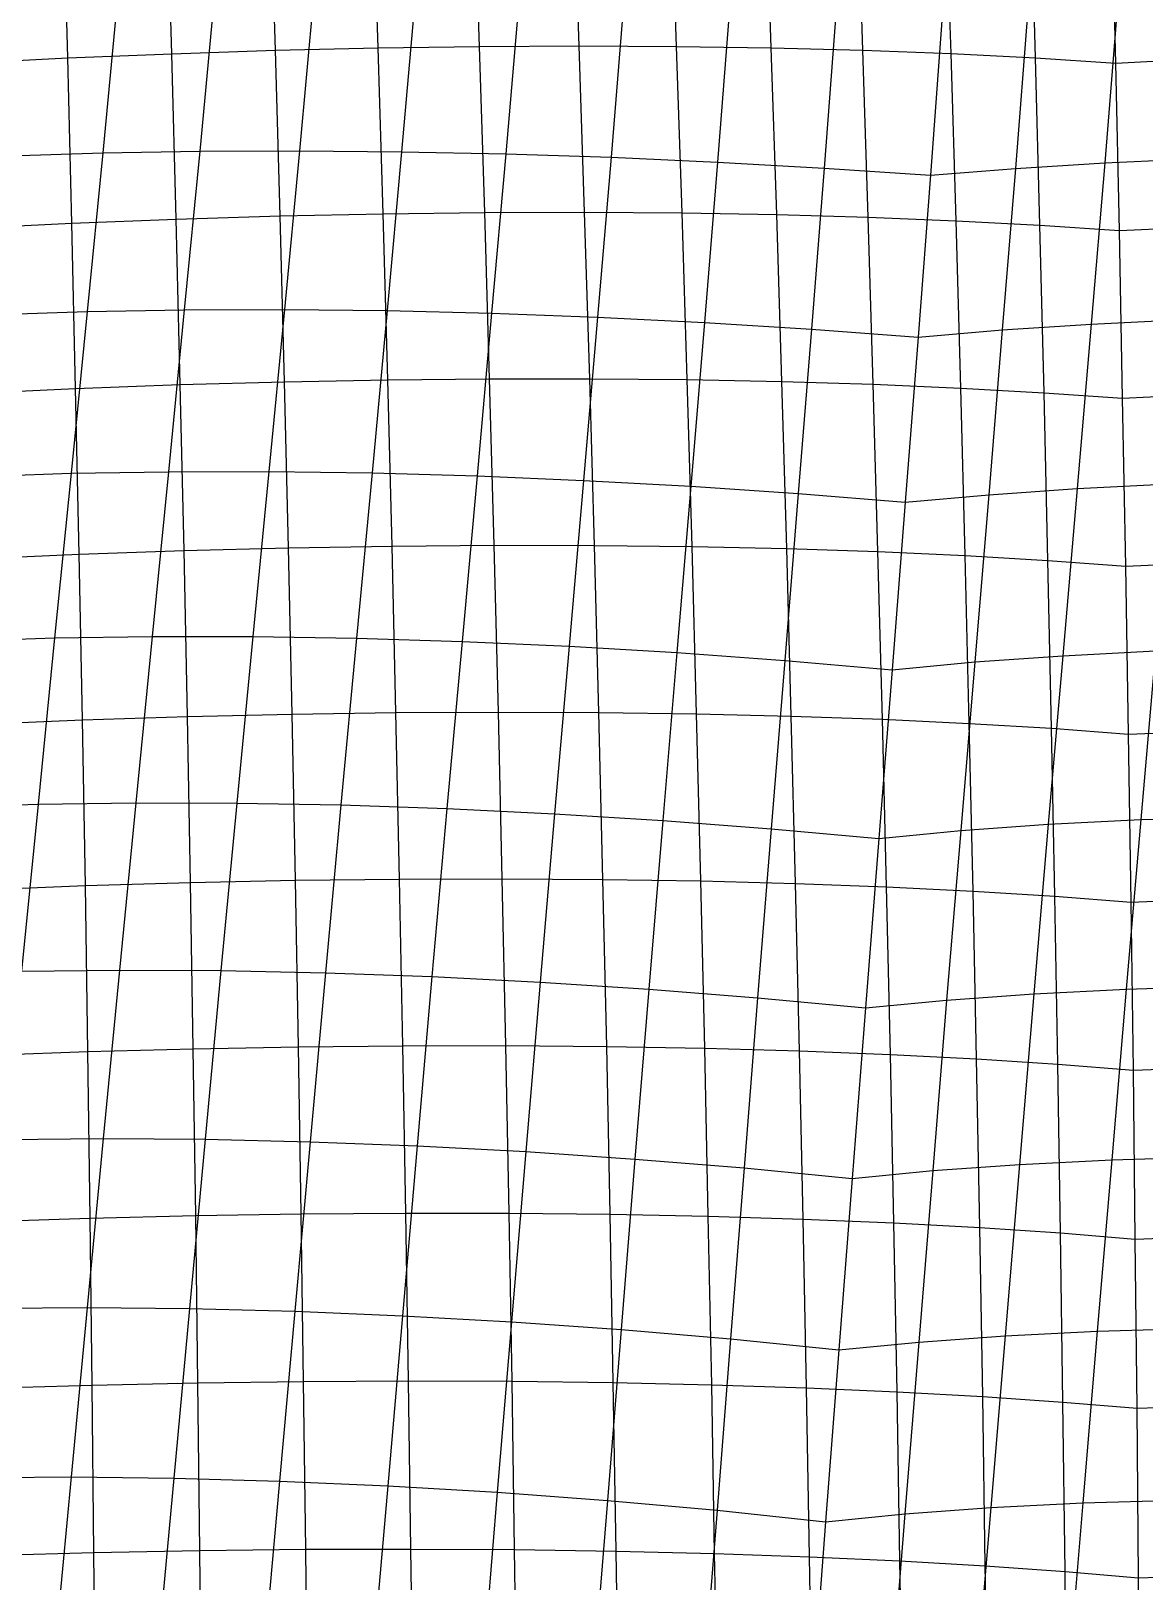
# Model space of a CAD drawing. Extents: x -429 to 429, y -1 to 209.
# Drawn here: x -186.58 to -165.32, y 138.89 to 168.49 of the extents above; entities that cross this region are included whole.
import ezdxf

# ---------------------------------------------------------------- set-up
doc = ezdxf.new("R2010")
doc.units = 0

msp = doc.modelspace()

# ---------------------------------------------------------------- linework, layer by layer
at = {"layer": 'default', "color": 3, "linetype": 'CONTINUOUS'}
for p, q in [((-185.883, 167.974, 40.683), (-185.969, 171.13, 40.197)), ((-183.893, 168.055, 40.595), (-183.983, 171.215, 40.084)), ((-181.912, 168.119, 40.38), (-182.008, 171.282, 39.848)), ((-179.949, 168.165, 40.036), (-180.05, 171.331, 39.491)), ((-178.012, 168.192, 39.567), (-178.119, 171.362, 39.014)), ((-176.109, 168.202, 38.973), (-176.22, 171.376, 38.418)), ((-174.249, 168.192, 38.258), (-174.362, 171.371, 37.706)), ((-172.44, 168.165, 37.425), (-172.553, 171.348, 36.88)), ((-170.688, 168.119, 36.476), (-170.798, 171.307, 35.945)), ((-169.003, 168.056, 35.417), (-169.105, 171.248, 34.903)), ((-167.39, 167.975, 34.251), (-167.481, 171.171, 33.759)), ((-165.857, 167.876, 32.984), (-165.931, 171.077, 32.517)), ((-165.857, 167.876, 32.984), (-165.931, 171.077, 32.517)), ((-181.912, 168.119, 40.38), (-179.949, 168.165, 40.036)), ((-179.949, 168.165, 40.036), (-178.012, 168.192, 39.567)), ((-179.853, 164.999, 40.561), (-179.949, 168.165, 40.036)), ((-178.012, 168.192, 39.567), (-176.109, 168.202, 38.973)), ((-177.911, 165.022, 40.1), (-178.012, 168.192, 39.567)), ((-176.109, 168.202, 38.973), (-174.249, 168.192, 38.258)), ((-176.005, 165.027, 39.508), (-176.109, 168.202, 38.973)), ((-174.249, 168.192, 38.258), (-172.44, 168.165, 37.425)), ((-174.142, 165.014, 38.79), (-174.249, 168.192, 38.258)), ((-172.44, 168.165, 37.425), (-170.688, 168.119, 36.476)), ((-172.333, 164.983, 37.949), (-172.44, 168.165, 37.425)), ((-187.875, 167.875, 40.642), (-185.883, 167.974, 40.683)), ((-185.883, 167.974, 40.683), (-183.893, 168.055, 40.595)), ((-185.804, 164.819, 41.151), (-185.883, 167.974, 40.683)), ((-183.893, 168.055, 40.595), (-181.912, 168.119, 40.38)), ((-183.809, 164.897, 41.088), (-183.893, 168.055, 40.595)), ((-181.822, 164.957, 40.891), (-181.912, 168.119, 40.38)), ((-170.688, 168.119, 36.476), (-169.003, 168.056, 35.417)), ((-170.585, 164.933, 36.988), (-170.688, 168.119, 36.476)), ((-169.003, 168.056, 35.417), (-167.39, 167.975, 34.251)), ((-168.907, 164.865, 35.912), (-169.003, 168.056, 35.417)), ((-167.39, 167.975, 34.251), (-165.857, 167.876, 32.984)), ((-167.305, 164.78, 34.726), (-167.39, 167.975, 34.251)), ((-165.857, 167.876, 32.984), (-163.843, 167.978, 33.117)), ((-165.788, 164.677, 33.435), (-165.857, 167.876, 32.984)), ((-165.788, 164.677, 33.435), (-165.857, 167.876, 32.984)), ((-185.804, 164.819, 41.151), (-183.809, 164.897, 41.088)), ((-183.809, 164.897, 41.088), (-181.822, 164.957, 40.891)), ((-183.732, 161.734, 41.56), (-183.809, 164.897, 41.088)), ((-181.822, 164.957, 40.891), (-179.853, 164.999, 40.561)), ((-181.741, 161.789, 41.38), (-181.822, 164.957, 40.891)), ((-179.853, 164.999, 40.561), (-177.911, 165.022, 40.1)), ((-179.767, 161.827, 41.061), (-179.853, 164.999, 40.561)), ((-177.911, 165.022, 40.1), (-176.005, 165.027, 39.508)), ((-177.82, 161.846, 40.606), (-177.911, 165.022, 40.1)), ((-176.005, 165.027, 39.508), (-174.142, 165.014, 38.79)), ((-175.909, 161.847, 40.017), (-176.005, 165.027, 39.508)), ((-174.142, 165.014, 38.79), (-172.333, 164.983, 37.949)), ((-174.045, 161.83, 39.297), (-174.142, 165.014, 38.79)), ((-172.333, 164.983, 37.949), (-170.585, 164.933, 36.988)), ((-172.236, 161.795, 38.448), (-172.333, 164.983, 37.949)), ((-170.585, 164.933, 36.988), (-168.907, 164.865, 35.912)), ((-170.491, 161.741, 37.476), (-170.585, 164.933, 36.988)), ((-187.798, 164.724, 41.08), (-185.804, 164.819, 41.151)), ((-185.731, 161.66, 41.601), (-185.804, 164.819, 41.151)), ((-168.907, 164.865, 35.912), (-167.305, 164.78, 34.726)), ((-168.818, 161.67, 36.385), (-168.907, 164.865, 35.912)), ((-167.305, 164.78, 34.726), (-165.788, 164.677, 33.435)), ((-167.227, 161.581, 35.181), (-167.305, 164.78, 34.726)), ((-165.788, 164.677, 33.435), (-163.773, 164.776, 33.598)), ((-165.725, 161.475, 33.869), (-165.788, 164.677, 33.435)), ((-165.725, 161.475, 33.869), (-165.788, 164.677, 33.435)), ((-187.727, 161.569, 41.503), (-185.731, 161.66, 41.601)), ((-185.731, 161.66, 41.601), (-183.732, 161.734, 41.56)), ((-185.663, 158.497, 42.037), (-185.731, 161.66, 41.601)), ((-183.732, 161.734, 41.56), (-181.741, 161.789, 41.38)), ((-183.66, 158.566, 42.019), (-183.732, 161.734, 41.56)), ((-181.741, 161.789, 41.38), (-179.767, 161.827, 41.061)), ((-181.664, 158.618, 41.857), (-181.741, 161.789, 41.38)), ((-179.767, 161.827, 41.061), (-177.82, 161.846, 40.606)), ((-179.685, 158.651, 41.551), (-179.767, 161.827, 41.061)), ((-177.82, 161.846, 40.606), (-175.909, 161.847, 40.017)), ((-177.732, 158.666, 41.103), (-177.82, 161.846, 40.606)), ((-175.909, 161.847, 40.017), (-174.045, 161.83, 39.297)), ((-175.818, 158.663, 40.516), (-175.909, 161.847, 40.017)), ((-174.045, 161.83, 39.297), (-172.236, 161.795, 38.448)), ((-173.951, 158.642, 39.793), (-174.045, 161.83, 39.297)), ((-172.236, 161.795, 38.448), (-170.491, 161.741, 37.476)), ((-172.142, 158.602, 38.937), (-172.236, 161.795, 38.448)), ((-170.491, 161.741, 37.476), (-168.818, 161.67, 36.385)), ((-170.4, 158.545, 37.953), (-170.491, 161.741, 37.476)), ((-168.818, 161.67, 36.385), (-167.227, 161.581, 35.181)), ((-168.734, 158.47, 36.846), (-168.818, 161.67, 36.385)), ((-167.227, 161.581, 35.181), (-165.725, 161.475, 33.869)), ((-167.153, 158.377, 35.623), (-167.227, 161.581, 35.181)), ((-165.725, 161.475, 33.869), (-163.709, 161.57, 34.06)), ((-165.666, 158.268, 34.288), (-165.725, 161.475, 33.869)), ((-165.666, 158.268, 34.288), (-165.725, 161.475, 33.869)), ((-179.685, 158.651, 41.551), (-177.732, 158.666, 41.103)), ((-177.732, 158.666, 41.103), (-175.818, 158.663, 40.516)), ((-177.653, 155.482, 41.575), (-177.732, 158.666, 41.103)), ((-175.818, 158.663, 40.516), (-173.951, 158.642, 39.793)), ((-175.735, 155.475, 40.99), (-175.818, 158.663, 40.516)), ((-187.661, 158.41, 41.911), (-185.663, 158.497, 42.037)), ((-185.663, 158.497, 42.037), (-183.66, 158.566, 42.019)), ((-185.601, 155.331, 42.456), (-185.663, 158.497, 42.037)), ((-183.66, 158.566, 42.019), (-181.664, 158.618, 41.857)), ((-183.595, 155.396, 42.458), (-183.66, 158.566, 42.019)), ((-181.664, 158.618, 41.857), (-179.685, 158.651, 41.551)), ((-181.595, 155.443, 42.312), (-181.664, 158.618, 41.857)), ((-179.61, 155.472, 42.017), (-179.685, 158.651, 41.551)), ((-173.951, 158.642, 39.793), (-172.142, 158.602, 38.937)), ((-173.866, 155.45, 40.264), (-173.951, 158.642, 39.793)), ((-172.142, 158.602, 38.937), (-170.4, 158.545, 37.953)), ((-172.057, 155.406, 39.402), (-172.142, 158.602, 38.937)), ((-170.4, 158.545, 37.953), (-168.734, 158.47, 36.846)), ((-170.317, 155.345, 38.407), (-170.4, 158.545, 37.953)), ((-168.734, 158.47, 36.846), (-167.153, 158.377, 35.623)), ((-168.657, 155.266, 37.287), (-168.734, 158.47, 36.846)), ((-167.153, 158.377, 35.623), (-165.666, 158.268, 34.288)), ((-167.086, 155.171, 36.046), (-167.153, 158.377, 35.623)), ((-165.666, 158.268, 34.288), (-163.649, 158.359, 34.507)), ((-165.612, 155.059, 34.693), (-165.666, 158.268, 34.288)), ((-165.612, 155.059, 34.693), (-165.666, 158.268, 34.288)), ((-183.595, 155.396, 42.458), (-181.595, 155.443, 42.312)), ((-181.595, 155.443, 42.312), (-179.61, 155.472, 42.017)), ((-181.53, 152.268, 42.755), (-181.595, 155.443, 42.312)), ((-179.61, 155.472, 42.017), (-177.653, 155.482, 41.575)), ((-179.541, 152.292, 42.472), (-179.61, 155.472, 42.017)), ((-177.653, 155.482, 41.575), (-175.735, 155.475, 40.99)), ((-177.579, 152.299, 42.038), (-177.653, 155.482, 41.575)), ((-175.735, 155.475, 40.99), (-173.866, 155.45, 40.264)), ((-175.656, 152.287, 41.454), (-175.735, 155.475, 40.99)), ((-173.866, 155.45, 40.264), (-172.057, 155.406, 39.402)), ((-173.784, 152.258, 40.726), (-173.866, 155.45, 40.264)), ((-172.057, 155.406, 39.402), (-170.317, 155.345, 38.407)), ((-171.974, 152.21, 39.856), (-172.057, 155.406, 39.402)), ((-187.601, 155.249, 42.305), (-185.601, 155.331, 42.456)), ((-185.601, 155.331, 42.456), (-183.595, 155.396, 42.458)), ((-185.545, 152.167, 42.861), (-185.601, 155.331, 42.456)), ((-183.536, 152.226, 42.885), (-183.595, 155.396, 42.458)), ((-170.317, 155.345, 38.407), (-168.657, 155.266, 37.287)), ((-170.237, 152.146, 38.85), (-170.317, 155.345, 38.407)), ((-168.657, 155.266, 37.287), (-167.086, 155.171, 36.046)), ((-168.583, 152.064, 37.715), (-168.657, 155.266, 37.287)), ((-167.086, 155.171, 36.046), (-165.612, 155.059, 34.693)), ((-167.022, 151.966, 36.456), (-167.086, 155.171, 36.046)), ((-165.612, 155.059, 34.693), (-163.595, 155.146, 34.937)), ((-165.564, 151.851, 35.082), (-165.612, 155.059, 34.693)), ((-165.564, 151.851, 35.082), (-165.612, 155.059, 34.693)), ((-187.547, 152.09, 42.683), (-185.545, 152.167, 42.861)), ((-185.545, 152.167, 42.861), (-183.536, 152.226, 42.885)), ((-185.496, 148.998, 43.249), (-185.545, 152.167, 42.861)), ((-183.536, 152.226, 42.885), (-181.53, 152.268, 42.755)), ((-183.483, 149.053, 43.294), (-183.536, 152.226, 42.885)), ((-181.53, 152.268, 42.755), (-179.541, 152.292, 42.472)), ((-181.473, 149.09, 43.181), (-181.53, 152.268, 42.755)), ((-179.541, 152.292, 42.472), (-177.579, 152.299, 42.038)), ((-179.477, 149.109, 42.909), (-179.541, 152.292, 42.472)), ((-177.579, 152.299, 42.038), (-175.656, 152.287, 41.454)), ((-177.51, 149.111, 42.481), (-177.579, 152.299, 42.038)), ((-175.656, 152.287, 41.454), (-173.784, 152.258, 40.726)), ((-175.583, 149.095, 41.9), (-175.656, 152.287, 41.454)), ((-173.784, 152.258, 40.726), (-171.974, 152.21, 39.856)), ((-173.709, 149.061, 41.168), (-173.784, 152.258, 40.726)), ((-171.974, 152.21, 39.856), (-170.237, 152.146, 38.85)), ((-171.898, 149.01, 40.291), (-171.974, 152.21, 39.856)), ((-170.237, 152.146, 38.85), (-168.583, 152.064, 37.715)), ((-170.164, 148.942, 39.274), (-170.237, 152.146, 38.85)), ((-168.583, 152.064, 37.715), (-167.022, 151.966, 36.456)), ((-168.516, 148.857, 38.124), (-168.583, 152.064, 37.715)), ((-167.022, 151.966, 36.456), (-165.564, 151.851, 35.082)), ((-166.965, 148.757, 36.848), (-167.022, 151.966, 36.456)), ((-165.564, 151.851, 35.082), (-163.546, 151.934, 35.353)), ((-165.521, 148.641, 35.453), (-165.564, 151.851, 35.082)), ((-165.521, 148.641, 35.453), (-165.564, 151.851, 35.082)), ((-187.499, 148.927, 43.045), (-185.496, 148.998, 43.249)), ((-185.496, 148.998, 43.249), (-183.483, 149.053, 43.294)), ((-185.453, 145.819, 43.619), (-185.496, 148.998, 43.249)), ((-183.483, 149.053, 43.294), (-181.473, 149.09, 43.181)), ((-183.436, 145.868, 43.683), (-183.483, 149.053, 43.294)), ((-181.473, 149.09, 43.181), (-179.477, 149.109, 42.909)), ((-181.422, 145.899, 43.584), (-181.473, 149.09, 43.181)), ((-179.477, 149.109, 42.909), (-177.51, 149.111, 42.481)), ((-179.422, 145.914, 43.322), (-179.477, 149.109, 42.909)), ((-177.51, 149.111, 42.481), (-175.583, 149.095, 41.9)), ((-177.45, 145.911, 42.9), (-177.51, 149.111, 42.481)), ((-175.583, 149.095, 41.9), (-173.709, 149.061, 41.168)), ((-175.519, 145.89, 42.32), (-175.583, 149.095, 41.9)), ((-173.709, 149.061, 41.168), (-171.898, 149.01, 40.291)), ((-173.642, 145.853, 41.586), (-173.709, 149.061, 41.168)), ((-171.898, 149.01, 40.291), (-170.164, 148.942, 39.274)), ((-171.831, 145.798, 40.703), (-171.898, 149.01, 40.291)), ((-170.164, 148.942, 39.274), (-168.516, 148.857, 38.124)), ((-170.099, 145.727, 39.676), (-170.164, 148.942, 39.274)), ((-168.516, 148.857, 38.124), (-166.965, 148.757, 36.848)), ((-168.456, 145.639, 38.513), (-168.516, 148.857, 38.124)), ((-166.965, 148.757, 36.848), (-165.521, 148.641, 35.453)), ((-166.914, 145.536, 37.221), (-166.965, 148.757, 36.848)), ((-165.521, 148.641, 35.453), (-163.503, 148.718, 35.75)), ((-165.483, 145.418, 35.809), (-165.521, 148.641, 35.453)), ((-165.483, 145.418, 35.809), (-165.521, 148.641, 35.453)), ((-187.457, 145.753, 43.392), (-185.453, 145.819, 43.619)), ((-185.453, 145.819, 43.619), (-183.436, 145.868, 43.683)), ((-185.414, 142.629, 43.979), (-185.453, 145.819, 43.619)), ((-183.436, 145.868, 43.683), (-181.422, 145.899, 43.584)), ((-183.395, 142.673, 44.063), (-183.436, 145.868, 43.683)), ((-181.422, 145.899, 43.584), (-179.422, 145.914, 43.322)), ((-181.375, 142.7, 43.98), (-181.422, 145.899, 43.584)), ((-179.422, 145.914, 43.322), (-177.45, 145.911, 42.9)), ((-179.37, 142.709, 43.729), (-179.422, 145.914, 43.322)), ((-177.45, 145.911, 42.9), (-175.519, 145.89, 42.32)), ((-177.393, 142.702, 43.314), (-177.45, 145.911, 42.9)), ((-175.519, 145.89, 42.32), (-173.642, 145.853, 41.586)), ((-175.457, 142.677, 42.735), (-175.519, 145.89, 42.32)), ((-173.642, 145.853, 41.586), (-171.831, 145.798, 40.703)), ((-173.577, 142.635, 41.998), (-173.642, 145.853, 41.586)), ((-171.831, 145.798, 40.703), (-170.099, 145.727, 39.676)), ((-171.766, 142.577, 41.108), (-171.831, 145.798, 40.703)), ((-170.099, 145.727, 39.676), (-168.456, 145.639, 38.513)), ((-170.036, 142.502, 40.071), (-170.099, 145.727, 39.676)), ((-168.456, 145.639, 38.513), (-166.914, 145.536, 37.221)), ((-168.399, 142.411, 38.893), (-168.456, 145.639, 38.513)), ((-166.914, 145.536, 37.221), (-165.483, 145.418, 35.809)), ((-166.866, 142.305, 37.584), (-166.914, 145.536, 37.221)), ((-165.483, 145.418, 35.809), (-163.464, 145.49, 36.13)), ((-165.449, 142.185, 36.153), (-165.483, 145.418, 35.809)), ((-165.449, 142.185, 36.153), (-165.483, 145.418, 35.809)), ((-183.395, 142.673, 44.063), (-181.375, 142.7, 43.98)), ((-181.375, 142.7, 43.98), (-179.37, 142.709, 43.729)), ((-181.335, 139.493, 44.355), (-181.375, 142.7, 43.98)), ((-179.37, 142.709, 43.729), (-177.393, 142.702, 43.314)), ((-179.325, 139.498, 44.114), (-179.37, 142.709, 43.729)), ((-177.393, 142.702, 43.314), (-175.457, 142.677, 42.735)), ((-177.343, 139.486, 43.704), (-177.393, 142.702, 43.314)), ((-175.457, 142.677, 42.735), (-173.577, 142.635, 41.998)), ((-175.404, 139.456, 43.127), (-175.457, 142.677, 42.735)), ((-187.419, 142.569, 43.727), (-185.414, 142.629, 43.979)), ((-185.414, 142.629, 43.979), (-183.395, 142.673, 44.063)), ((-185.381, 139.434, 44.323), (-185.414, 142.629, 43.979)), ((-183.359, 139.472, 44.425), (-183.395, 142.673, 44.063)), ((-173.577, 142.635, 41.998), (-171.766, 142.577, 41.108)), ((-173.521, 139.41, 42.387), (-173.577, 142.635, 41.998)), ((-171.766, 142.577, 41.108), (-170.036, 142.502, 40.071)), ((-171.709, 139.348, 41.491), (-171.766, 142.577, 41.108)), ((-170.036, 142.502, 40.071), (-168.399, 142.411, 38.893)), ((-169.981, 139.27, 40.444), (-170.036, 142.502, 40.071)), ((-168.399, 142.411, 38.893), (-166.866, 142.305, 37.584)), ((-168.349, 139.177, 39.255), (-168.399, 142.411, 38.893)), ((-166.866, 142.305, 37.584), (-165.449, 142.185, 36.153)), ((-166.824, 139.069, 37.931), (-166.866, 142.305, 37.584)), ((-165.449, 142.185, 36.153), (-163.431, 142.253, 36.499)), ((-165.42, 138.947, 36.483), (-165.449, 142.185, 36.153)), ((-165.42, 138.947, 36.483), (-165.449, 142.185, 36.153)), ((-187.387, 139.379, 44.049), (-185.381, 139.434, 44.323)), ((-185.381, 139.434, 44.323), (-183.359, 139.472, 44.425)), ((-185.352, 136.231, 44.657), (-185.381, 139.434, 44.323)), ((-183.359, 139.472, 44.425), (-181.335, 139.493, 44.355)), ((-183.327, 136.264, 44.778), (-183.359, 139.472, 44.425)), ((-181.335, 139.493, 44.355), (-179.325, 139.498, 44.114)), ((-181.299, 136.281, 44.724), (-181.335, 139.493, 44.355)), ((-179.325, 139.498, 44.114), (-177.343, 139.486, 43.704)), ((-179.284, 136.28, 44.494), (-179.325, 139.498, 44.114)), ((-177.343, 139.486, 43.704), (-175.404, 139.456, 43.127)), ((-177.296, 136.263, 44.089), (-177.343, 139.486, 43.704)), ((-175.404, 139.456, 43.127), (-173.521, 139.41, 42.387)), ((-175.352, 136.229, 43.513), (-175.404, 139.456, 43.127)), ((-173.521, 139.41, 42.387), (-171.709, 139.348, 41.491)), ((-173.467, 136.179, 42.771), (-173.521, 139.41, 42.387)), ((-171.709, 139.348, 41.491), (-169.981, 139.27, 40.444)), ((-171.654, 136.113, 41.868), (-171.709, 139.348, 41.491)), ((-169.981, 139.27, 40.444), (-168.349, 139.177, 39.255)), ((-169.927, 136.032, 40.811), (-169.981, 139.27, 40.444)), ((-168.349, 139.177, 39.255), (-166.824, 139.069, 37.931)), ((-168.3, 135.935, 39.608), (-168.349, 139.177, 39.255)), ((-166.824, 139.069, 37.931), (-165.42, 138.947, 36.483)), ((-166.786, 135.825, 38.268), (-166.824, 139.069, 37.931)), ((-165.42, 138.947, 36.483), (-163.401, 139.009, 36.851)), ((-165.395, 135.701, 36.801), (-165.42, 138.947, 36.483)), ((-165.395, 135.701, 36.801), (-165.42, 138.947, 36.483))]:
    msp.add_line(p, q, dxfattribs=at)
at = {"layer": 'default', "color": 5, "linetype": 'CONTINUOUS'}
for p, q in [((-184.932, 169.128, 25.901), (-185.212, 166.159, 25.361)), ((-183.084, 169.161, 25.028), (-183.36, 166.192, 24.478)), ((-181.183, 169.172, 24.28), (-181.454, 166.2, 23.724)), ((-179.239, 169.16, 23.661), (-179.502, 166.183, 23.104)), ((-177.259, 169.126, 23.173), (-177.513, 166.142, 22.622)), ((-175.254, 169.071, 22.818), (-175.498, 166.076, 22.279)), ((-173.232, 168.993, 22.599), (-173.467, 165.985, 22.077)), ((-171.202, 168.894, 22.516), (-171.43, 165.871, 22.017)), ((-169.173, 168.774, 22.57), (-169.396, 165.734, 22.1)), ((-169.173, 168.774, 22.57), (-169.396, 165.734, 22.1)), ((-167.539, 168.894, 21.304), (-167.774, 165.863, 20.806)), ((-165.824, 168.992, 20.148), (-166.068, 165.97, 19.626)), ((-186.999, 166.102, 26.371), (-185.212, 166.159, 25.361)), ((-185.212, 166.159, 25.361), (-185.51, 163.133, 24.78)), ((-185.212, 166.159, 25.361), (-183.36, 166.192, 24.478)), ((-183.36, 166.192, 24.478), (-183.655, 163.166, 23.884)), ((-183.36, 166.192, 24.478), (-181.454, 166.2, 23.724)), ((-181.454, 166.2, 23.724), (-181.741, 163.171, 23.124)), ((-181.454, 166.2, 23.724), (-179.502, 166.183, 23.104)), ((-179.502, 166.183, 23.104), (-179.781, 163.148, 22.504)), ((-179.502, 166.183, 23.104), (-177.513, 166.142, 22.622)), ((-177.513, 166.142, 22.622), (-177.783, 163.099, 22.028)), ((-177.513, 166.142, 22.622), (-175.498, 166.076, 22.279)), ((-175.498, 166.076, 22.279), (-175.758, 163.023, 21.697)), ((-175.498, 166.076, 22.279), (-173.467, 165.985, 22.077)), ((-173.467, 165.985, 22.077), (-173.717, 162.921, 21.513)), ((-173.467, 165.985, 22.077), (-171.43, 165.871, 22.017)), ((-171.43, 165.871, 22.017), (-171.672, 162.793, 21.478)), ((-171.43, 165.871, 22.017), (-169.396, 165.734, 22.1)), ((-169.396, 165.734, 22.1), (-167.774, 165.863, 20.806)), ((-167.774, 165.863, 20.806), (-168.025, 162.778, 20.269)), ((-167.774, 165.863, 20.806), (-166.068, 165.97, 19.626)), ((-166.068, 165.97, 19.626), (-166.327, 162.891, 19.063)), ((-166.068, 165.97, 19.626), (-164.285, 166.052, 18.566)), ((-169.396, 165.734, 22.1), (-169.632, 162.64, 21.592)), ((-169.396, 165.734, 22.1), (-169.632, 162.64, 21.592)), ((-187.297, 163.074, 25.806), (-185.51, 163.133, 24.78)), ((-185.51, 163.133, 24.78), (-185.816, 160.042, 24.177)), ((-185.51, 163.133, 24.78), (-183.655, 163.166, 23.884)), ((-183.655, 163.166, 23.884), (-183.957, 160.072, 23.27)), ((-183.655, 163.166, 23.884), (-181.741, 163.171, 23.124)), ((-181.741, 163.171, 23.124), (-182.038, 160.074, 22.505)), ((-181.741, 163.171, 23.124), (-179.781, 163.148, 22.504)), ((-179.781, 163.148, 22.504), (-180.068, 160.047, 21.884)), ((-179.781, 163.148, 22.504), (-177.783, 163.099, 22.028)), ((-177.783, 163.099, 22.028), (-178.061, 159.991, 21.413)), ((-177.783, 163.099, 22.028), (-175.758, 163.023, 21.697)), ((-175.758, 163.023, 21.697), (-176.027, 159.906, 21.092)), ((-175.758, 163.023, 21.697), (-173.717, 162.921, 21.513)), ((-173.717, 162.921, 21.513), (-173.977, 159.794, 20.926)), ((-173.717, 162.921, 21.513), (-171.672, 162.793, 21.478)), ((-168.025, 162.778, 20.269), (-166.327, 162.891, 19.063)), ((-166.327, 162.891, 19.063), (-166.594, 159.749, 18.476)), ((-166.327, 162.891, 19.063), (-164.548, 162.978, 17.982)), ((-171.672, 162.793, 21.478), (-171.924, 159.654, 20.913)), ((-171.672, 162.793, 21.478), (-169.632, 162.64, 21.592)), ((-169.632, 162.64, 21.592), (-169.879, 159.488, 21.055)), ((-169.632, 162.64, 21.592), (-169.879, 159.488, 21.055)), ((-169.632, 162.64, 21.592), (-168.025, 162.778, 20.269)), ((-168.025, 162.778, 20.269), (-168.284, 159.632, 19.705)), ((-187.603, 159.982, 25.219), (-185.816, 160.042, 24.177)), ((-185.816, 160.042, 24.177), (-186.133, 156.899, 23.55)), ((-185.816, 160.042, 24.177), (-183.957, 160.072, 23.27)), ((-183.957, 160.072, 23.27), (-184.27, 156.927, 22.632)), ((-183.957, 160.072, 23.27), (-182.038, 160.074, 22.505)), ((-182.038, 160.074, 22.505), (-182.344, 156.925, 21.86)), ((-182.038, 160.074, 22.505), (-180.068, 160.047, 21.884)), ((-180.068, 160.047, 21.884), (-180.366, 156.893, 21.239)), ((-180.068, 160.047, 21.884), (-178.061, 159.991, 21.413)), ((-178.061, 159.991, 21.413), (-178.348, 156.831, 20.773)), ((-178.061, 159.991, 21.413), (-176.027, 159.906, 21.092)), ((-176.027, 159.906, 21.092), (-176.303, 156.738, 20.465)), ((-176.027, 159.906, 21.092), (-173.977, 159.794, 20.926)), ((-173.977, 159.794, 20.926), (-174.244, 156.617, 20.316)), ((-173.977, 159.794, 20.926), (-171.924, 159.654, 20.913)), ((-171.924, 159.654, 20.913), (-172.183, 156.467, 20.328)), ((-171.924, 159.654, 20.913), (-169.879, 159.488, 21.055)), ((-169.879, 159.488, 21.055), (-168.284, 159.632, 19.705)), ((-168.284, 159.632, 19.705), (-168.552, 156.438, 19.122)), ((-168.284, 159.632, 19.705), (-166.594, 159.749, 18.476)), ((-166.594, 159.749, 18.476), (-166.871, 156.558, 17.867)), ((-166.594, 159.749, 18.476), (-164.819, 159.839, 17.375)), ((-169.879, 159.488, 21.055), (-170.132, 156.289, 20.501)), ((-169.879, 159.488, 21.055), (-170.132, 156.289, 20.501)), ((-187.921, 156.84, 24.61), (-186.133, 156.899, 23.55)), ((-186.133, 156.899, 23.55), (-186.449, 153.725, 22.927)), ((-186.133, 156.899, 23.55), (-184.27, 156.927, 22.632)), ((-184.27, 156.927, 22.632), (-184.582, 153.75, 21.998)), ((-184.27, 156.927, 22.632), (-182.344, 156.925, 21.86)), ((-182.344, 156.925, 21.86), (-182.649, 153.744, 21.22)), ((-182.344, 156.925, 21.86), (-180.366, 156.893, 21.239)), ((-180.366, 156.893, 21.239), (-180.663, 153.707, 20.598)), ((-180.366, 156.893, 21.239), (-178.348, 156.831, 20.773)), ((-178.348, 156.831, 20.773), (-178.636, 153.639, 20.137)), ((-178.348, 156.831, 20.773), (-176.303, 156.738, 20.465)), ((-176.303, 156.738, 20.465), (-176.581, 153.54, 19.84)), ((-176.303, 156.738, 20.465), (-174.244, 156.617, 20.316)), ((-174.244, 156.617, 20.316), (-174.512, 153.412, 19.708)), ((-174.244, 156.617, 20.316), (-172.183, 156.467, 20.328)), ((-166.871, 156.558, 17.867), (-165.099, 156.649, 16.745)), ((-165.099, 156.649, 16.745), (-165.378, 153.428, 16.117)), ((-172.183, 156.467, 20.328), (-172.443, 153.254, 19.742)), ((-172.183, 156.467, 20.328), (-170.132, 156.289, 20.501)), ((-170.132, 156.289, 20.501), (-168.552, 156.438, 19.122)), ((-168.552, 156.438, 19.122), (-168.82, 153.218, 18.537)), ((-168.552, 156.438, 19.122), (-166.871, 156.558, 17.867)), ((-166.871, 156.558, 17.867), (-167.147, 153.338, 17.259)), ((-170.132, 156.289, 20.501), (-170.387, 153.069, 19.942)), ((-170.132, 156.289, 20.501), (-170.387, 153.069, 19.942)), ((-188.237, 153.668, 24.002), (-186.449, 153.725, 22.927)), ((-186.449, 153.725, 22.927), (-186.766, 150.533, 22.303)), ((-186.449, 153.725, 22.927), (-184.582, 153.75, 21.998)), ((-184.582, 153.75, 21.998), (-184.895, 150.555, 21.362)), ((-184.582, 153.75, 21.998), (-182.649, 153.744, 21.22)), ((-182.649, 153.744, 21.22), (-182.955, 150.545, 20.578)), ((-182.649, 153.744, 21.22), (-180.663, 153.707, 20.598)), ((-180.663, 153.707, 20.598), (-180.959, 150.503, 19.956)), ((-180.663, 153.707, 20.598), (-178.636, 153.639, 20.137)), ((-178.636, 153.639, 20.137), (-178.922, 150.43, 19.5)), ((-178.636, 153.639, 20.137), (-176.581, 153.54, 19.84)), ((-176.581, 153.54, 19.84), (-176.857, 150.325, 19.214)), ((-176.581, 153.54, 19.84), (-174.512, 153.412, 19.708)), ((-174.512, 153.412, 19.708), (-174.779, 150.19, 19.1)), ((-174.512, 153.412, 19.708), (-172.443, 153.254, 19.742)), ((-168.82, 153.218, 18.537), (-167.147, 153.338, 17.259)), ((-167.147, 153.338, 17.259), (-167.424, 150.101, 16.652)), ((-167.147, 153.338, 17.259), (-165.378, 153.428, 16.117)), ((-165.378, 153.428, 16.117), (-165.658, 150.19, 15.489)), ((-165.378, 153.428, 16.117), (-163.525, 153.488, 15.119)), ((-172.443, 153.254, 19.742), (-172.702, 150.025, 19.158)), ((-172.443, 153.254, 19.742), (-170.387, 153.069, 19.942)), ((-170.387, 153.069, 19.942), (-170.641, 149.832, 19.389)), ((-170.387, 153.069, 19.942), (-170.641, 149.832, 19.389)), ((-170.387, 153.069, 19.942), (-168.82, 153.218, 18.537)), ((-168.82, 153.218, 18.537), (-169.088, 149.982, 17.955)), ((-186.766, 150.533, 22.303), (-184.895, 150.555, 21.362)), ((-184.895, 150.555, 21.362), (-185.202, 147.338, 20.741)), ((-184.895, 150.555, 21.362), (-182.955, 150.545, 20.578)), ((-182.955, 150.545, 20.578), (-183.255, 147.324, 19.951)), ((-182.955, 150.545, 20.578), (-180.959, 150.503, 19.956)), ((-180.959, 150.503, 19.956), (-181.251, 147.277, 19.328)), ((-180.959, 150.503, 19.956), (-178.922, 150.43, 19.5)), ((-178.922, 150.43, 19.5), (-179.204, 147.198, 18.877)), ((-178.922, 150.43, 19.5), (-176.857, 150.325, 19.214)), ((-176.857, 150.325, 19.214), (-177.13, 147.088, 18.601)), ((-176.857, 150.325, 19.214), (-174.779, 150.19, 19.1)), ((-174.779, 150.19, 19.1), (-175.043, 146.946, 18.503)), ((-174.779, 150.19, 19.1), (-172.702, 150.025, 19.158)), ((-169.088, 149.982, 17.955), (-167.424, 150.101, 16.652)), ((-167.424, 150.101, 16.652), (-167.696, 146.843, 16.056)), ((-167.424, 150.101, 16.652), (-165.658, 150.19, 15.489)), ((-165.658, 150.19, 15.489), (-165.933, 146.93, 14.874)), ((-165.658, 150.19, 15.489), (-163.804, 150.247, 14.474)), ((-172.702, 150.025, 19.158), (-172.96, 146.775, 18.582)), ((-172.702, 150.025, 19.158), (-170.641, 149.832, 19.389)), ((-170.641, 149.832, 19.389), (-170.894, 146.575, 18.84)), ((-170.641, 149.832, 19.389), (-170.894, 146.575, 18.84)), ((-170.641, 149.832, 19.389), (-169.088, 149.982, 17.955)), ((-169.088, 149.982, 17.955), (-169.354, 146.724, 17.381)), ((-187.076, 147.319, 21.693), (-185.202, 147.338, 20.741)), ((-185.202, 147.338, 20.741), (-185.511, 144.109, 20.116)), ((-185.202, 147.338, 20.741), (-183.255, 147.324, 19.951)), ((-183.255, 147.324, 19.951), (-183.557, 144.091, 19.319)), ((-183.255, 147.324, 19.951), (-181.251, 147.277, 19.328)), ((-181.251, 147.277, 19.328), (-181.544, 144.039, 18.695)), ((-181.251, 147.277, 19.328), (-179.204, 147.198, 18.877)), ((-179.204, 147.198, 18.877), (-179.487, 143.954, 18.25)), ((-179.204, 147.198, 18.877), (-177.13, 147.088, 18.601)), ((-177.13, 147.088, 18.601), (-177.403, 143.837, 17.985)), ((-177.13, 147.088, 18.601), (-175.043, 146.946, 18.503)), ((-175.043, 146.946, 18.503), (-175.307, 143.688, 17.904)), ((-175.043, 146.946, 18.503), (-172.96, 146.775, 18.582)), ((-169.354, 146.724, 17.381), (-167.696, 146.843, 16.056)), ((-167.696, 146.843, 16.056), (-167.97, 143.57, 15.458)), ((-167.696, 146.843, 16.056), (-165.933, 146.93, 14.874)), ((-165.933, 146.93, 14.874), (-166.21, 143.657, 14.256)), ((-165.933, 146.93, 14.874), (-164.078, 146.985, 13.844)), ((-172.96, 146.775, 18.582), (-173.216, 143.509, 18.007)), ((-172.96, 146.775, 18.582), (-170.894, 146.575, 18.84)), ((-170.894, 146.575, 18.84), (-171.147, 143.301, 18.293)), ((-170.894, 146.575, 18.84), (-171.147, 143.301, 18.293)), ((-170.894, 146.575, 18.84), (-169.354, 146.724, 17.381)), ((-169.354, 146.724, 17.381), (-169.62, 143.451, 16.807)), ((-187.39, 144.093, 21.079), (-185.511, 144.109, 20.116)), ((-185.511, 144.109, 20.116), (-185.815, 140.875, 19.501)), ((-185.511, 144.109, 20.116), (-183.557, 144.091, 19.319)), ((-183.557, 144.091, 19.319), (-183.855, 140.853, 18.699)), ((-183.557, 144.091, 19.319), (-181.544, 144.039, 18.695)), ((-181.544, 144.039, 18.695), (-181.834, 140.796, 18.074)), ((-181.544, 144.039, 18.695), (-179.487, 143.954, 18.25)), ((-179.487, 143.954, 18.25), (-179.768, 140.706, 17.633)), ((-179.487, 143.954, 18.25), (-177.403, 143.837, 17.985)), ((-177.403, 143.837, 17.985), (-177.674, 140.581, 17.378)), ((-177.403, 143.837, 17.985), (-175.307, 143.688, 17.904)), ((-175.307, 143.688, 17.904), (-175.57, 140.425, 17.311)), ((-175.307, 143.688, 17.904), (-173.216, 143.509, 18.007)), ((-169.62, 143.451, 16.807), (-167.97, 143.57, 15.458)), ((-167.97, 143.57, 15.458), (-168.241, 140.292, 14.866)), ((-167.97, 143.57, 15.458), (-166.21, 143.657, 14.256)), ((-166.21, 143.657, 14.256), (-166.484, 140.378, 13.646)), ((-166.21, 143.657, 14.256), (-164.354, 143.71, 13.21)), ((-173.216, 143.509, 18.007), (-173.473, 140.237, 17.434)), ((-173.216, 143.509, 18.007), (-171.147, 143.301, 18.293)), ((-171.147, 143.301, 18.293), (-171.4, 140.02, 17.745)), ((-171.147, 143.301, 18.293), (-171.4, 140.02, 17.745)), ((-171.147, 143.301, 18.293), (-169.62, 143.451, 16.807)), ((-169.62, 143.451, 16.807), (-169.884, 140.172, 16.236)), ((-187.699, 140.863, 20.475), (-185.815, 140.875, 19.501)), ((-185.815, 140.875, 19.501), (-186.124, 137.65, 18.877)), ((-185.815, 140.875, 19.501), (-183.855, 140.853, 18.699)), ((-183.855, 140.853, 18.699), (-184.156, 137.624, 18.069)), ((-183.855, 140.853, 18.699), (-181.834, 140.796, 18.074)), ((-181.834, 140.796, 18.074), (-182.126, 137.562, 17.443)), ((-181.834, 140.796, 18.074), (-179.768, 140.706, 17.633)), ((-179.768, 140.706, 17.633), (-180.05, 137.465, 17.006)), ((-179.768, 140.706, 17.633), (-177.674, 140.581, 17.378)), ((-177.674, 140.581, 17.378), (-177.947, 137.333, 16.762)), ((-177.674, 140.581, 17.378), (-175.57, 140.425, 17.311)), ((-175.57, 140.425, 17.311), (-175.834, 137.168, 16.712)), ((-175.57, 140.425, 17.311), (-173.473, 140.237, 17.434)), ((-168.241, 140.292, 14.866), (-166.484, 140.378, 13.646)), ((-166.484, 140.378, 13.646), (-166.761, 137.108, 13.029)), ((-166.484, 140.378, 13.646), (-164.626, 140.431, 12.586)), ((-173.473, 140.237, 17.434), (-173.731, 136.971, 16.857)), ((-173.473, 140.237, 17.434), (-171.4, 140.02, 17.745)), ((-171.4, 140.02, 17.745), (-171.653, 136.744, 17.195)), ((-171.4, 140.02, 17.745), (-171.653, 136.744, 17.195)), ((-171.4, 140.02, 17.745), (-169.884, 140.172, 16.236)), ((-169.884, 140.172, 16.236), (-170.151, 136.899, 15.661)), ((-169.884, 140.172, 16.236), (-168.241, 140.292, 14.866)), ((-168.241, 140.292, 14.866), (-168.516, 137.021, 14.268))]:
    msp.add_line(p, q, dxfattribs=at)

doc.saveas('drawing.dxf')
